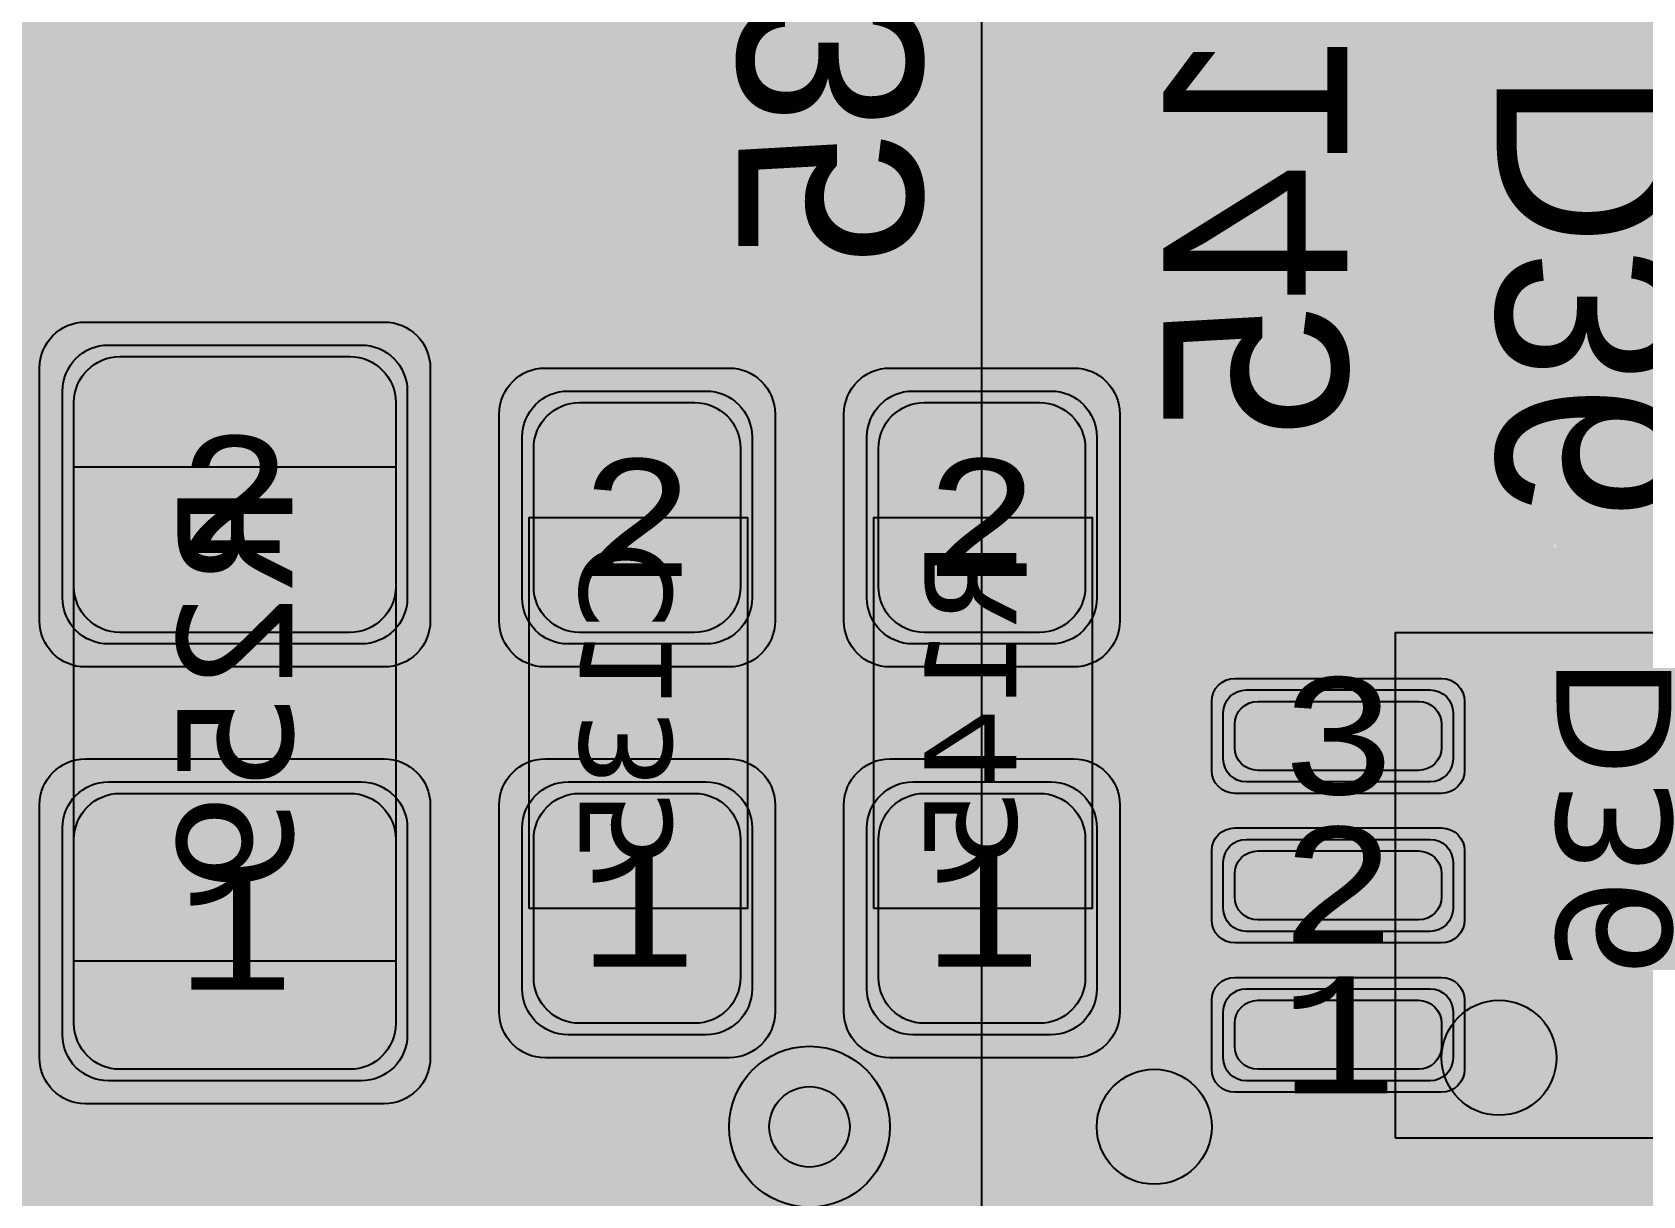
# Model space of a CAD drawing. Extents: x -98 to 119, y -207 to 98.
# Drawn here: x 31.12 to 38.13, y 10.9 to 15.96 of the extents above; entities that cross this region are included whole.
import ezdxf
from ezdxf.enums import TextEntityAlignment as Align

# ---------------------------------------------------------------- set-up
doc = ezdxf.new("R2010")
doc.units = 0
doc.header["$MEASUREMENT"] = 0
for name, color, linetype in [('ASSEMBLY_OUTLINES_BTM', 191, 'CONTINUOUS'), ('ASSEMBLY_PART_NUMBERS_BTM', 191, 'CONTINUOUS'), ('ASSEMBLY_REF_DES_BTM', 191, 'CONTINUOUS'), ('BOARD_OUTLINE', 10, 'CONTINUOUS'), ('DRILL_DRAWING', 21, 'CONTINUOUS'), ('GENERATED_SILKSCREEN_BTM', 255, 'CONTINUOUS'), ('MANUFACTURING_OUTLINES', 10, 'CONTINUOUS'), ('PART_PADS_SMD_BTM', 230, 'CONTINUOUS'), ('PIN_NUMBERS_BTM', 8, 'CONTINUOUS'), ('PIN_NUMBERS_TOP', 8, 'CONTINUOUS'), ('PLACEMENT_OUTLINES_BTM', 222, 'CONTINUOUS'), ('PLANE_DATA_LAYER_BOTTOM', 230, 'CONTINUOUS'), ('PLANE_DATA_LAYER_TOP', 150, 'CONTINUOUS'), ('PLANE_SHAPES_LAYER_BOTTOM', 230, 'CONTINUOUS'), ('PLANE_SHAPES_LAYER_TOP', 150, 'CONTINUOUS'), ('ROUTE_BORDER', 151, 'CONTINUOUS'), ('SILKSCREEN_OUTLINES_BTM', 211, 'CONTINUOUS'), ('SILKSCREEN_REF_DES_BTM', 211, 'CONTINUOUS'), ('SOLDERMASK_PADS_BTM', 12, 'CONTINUOUS'), ('SOLDERPASTE_PADS_BTM', 12, 'CONTINUOUS'), ('TRACES_LAYER_BOTTOM', 230, 'CONTINUOUS'), ('TRACES_LAYER_TOP', 150, 'CONTINUOUS'), ('VIA_HOLES_LAYER_BOTTOM', 30, 'CONTINUOUS'), ('VIA_HOLES_LAYER_TOP', 30, 'CONTINUOUS'), ('VIA_PADS_LAYER_BOTTOM', 230, 'CONTINUOUS'), ('VIA_PADS_LAYER_TOP', 150, 'CONTINUOUS')]:
    doc.layers.add(name, color=color, linetype=linetype)
doc.styles.add('COURIER_NEW', font='COUR.TTF')
doc.styles.add('VERDANA', font='verdana.TTF')
doc.styles.add('VERIBEST_GERBER_0', font='txt')

msp = doc.modelspace()

# ---------------------------------------------------------------- hatches: boundary and pattern name
at = {"layer": 'ASSEMBLY_OUTLINES_BTM'}
h = msp.add_hatch(color=256, dxfattribs=at)
edge = h.paths.add_edge_path()
edge.add_arc((37.5, 11.5), 0.25, 0, 360)
at = {"layer": 'GENERATED_SILKSCREEN_BTM'}
h = msp.add_hatch(color=256, dxfattribs=at)
edge = h.paths.add_edge_path()
edge.add_arc((36, 11.2), 0.25, 0, 360)
at = {"layer": 'PLANE_DATA_LAYER_BOTTOM'}
h = msp.add_hatch(color=256, dxfattribs=at)
h.paths.add_polyline_path([(-96.5, 0, -1), (96.5, 0, -1)], flags=0)
h.paths.add_polyline_path([(92.251979, -7.43598, 0.72698816), (92.479659, -3.637852, -0.30860979), (92.431259, -3.566904, -0.00963525), (92.431316, -3.563968, 0.00963501), (92.5, -0.000006), (92.5, 0.000001, 0.05332526), (90.407665, 19.562826, -0.05332692), (90.405941, 19.578942), (90.405941, 19.578943, -0.23821791), (90.436919, 19.640273, 0.66175504), (89.584154, 23.221888, -0.29529758), (89.523137, 23.277841, 0.02240102), (87.08146, 31.194059, -0.0862063), (87.076996, 31.219756), (87.076996, 31.219757, -0.21018391), (87.101696, 31.275919, 0.67938251), (85.774921, 34.749845, -0.30186499), (85.705267, 34.797373, 0.04791583), (77.514669, 50.475005, -0.14530744), (77.502324, 50.516585, -0.1239887), (77.511414, 50.552678, 0.60660899), (75.516892, 53.486368, -0.27423899), (75.44586, 53.517962, 0.02152308), (70.565432, 59.806101, -0.17759524), (70.547363, 59.855368), (70.547363, 59.855369, -0.1118333), (70.5548, 59.888203, 0.66175545), (68.116894, 62.64715, -0.29529737), (68.036725, 62.667806, 0.05833458), (51.722715, 76.687749, -0.24933783), (51.689123, 76.750923), (51.689123, 76.750924, -0.06075989), (51.691357, 76.76924, 0.7149664), (48.509213, 78.818582, -0.31487112), (48.42205, 78.81342, 0.02280668), (41.042088, 82.896302, -0.28513695), (40.999698, 82.964591), (40.999698, 82.964596, -0.00424702), (40.999709, 82.965891, 0.64704661), (37.697353, 84.5176, -0.28975486), (37.616734, 84.505806, 0.05294354), (19.031563, 90.52099, -0.30833592), (18.972104, 90.582877, 0.69698225), (15.284156, 91.27756, -0.30833961), (15.206255, 91.241547, 0.02237069), (6.993138, 92.235275, -0.31520437), (6.925536, 92.290658, 0.71588806), (3.14462, 92.496703, -0.31520526), (3.0714, 92.448994, 0.06346806), (-20.215283, 90.264015, -0.32014225), (-20.296827, 90.298428, 0.72963938), (-23.995319, 89.386755, -0.32014403), (-24.051528, 89.318386, 0.01866354), (-30.645576, 87.275991, -0.30986574), (-30.72878, 87.298418, 0.70117084), (-34.249879, 85.978007, -0.00275269), (-34.249874, 85.977168, -0.30685575), (-34.29782, 85.9064, 0.04916641), (-50.410548, 77.556603, -0.32354836), (-50.499711, 77.561018, 0.73921276), (-53.660594, 75.408706, -0.07516987), (-53.657188, 75.386179), (-53.657188, 75.386178, -0.24247942), (-53.68916, 75.324127, 0.01996774), (-59.527063, 70.80098, -0.29848709), (-59.610009, 70.791065, 0.55672441), (-62.5, 69), (-62.5, 68.999999, 0.08270852), (-62.392031, 68.351756, -0.29848757), (-62.412702, 68.270818, 0.06718659), (-78.279974, 49.27977, -0.27781781), (-78.350169, 49.24438, 0.43635087), (-80.5, 47.25), (-80.5, 47.249999, 0.14146633), (-80.192238, 46.184011, -0.14146588), (-80.180512, 46.143397), (-80.180512, 46.143396, -0.13119073), (-80.190652, 46.105416, 0.01929482), (-83.506407, 39.786053, -0.3122068), (-83.581614, 39.742899, 0.43912347), (-85.75, 37.75, 0.20482962), (-85.131688, 36.303992, -0.20483071), (-85.10813, 36.248899), (-85.10813, 36.248898, -0.10091901), (-85.114214, 36.219062, 0.04809776), (-90.466303, 19.289839, -0.31487042), (-90.530154, 19.230281, 0.71496565), (-91.24073, 15.512631, -0.26937831), (-91.202277, 15.446437), (-91.202277, 15.446436, -0.04192983), (-91.203345, 15.433723, 0.01884133), (-92.106444, 8.523669, -0.32827121), (-92.166453, 8.456161, 0.35402801), (-93.75, 6.5), (-93.75, 6.499999, 0.3147083), (-92.438077, 4.622088, -0.31470689), (-92.388093, 4.55054), (-92.388093, 4.550537, -0.01228575), (-92.388185, 4.546794, 0.01229418), (-92.5, 0.00001), (-92.5, -0.000004, 0.05293339), (-90.438132, -19.421494, -0.32940864), (-90.475468, -19.504015, 0.27173254), (-91.5, -21.25, 0.40159771), (-89.586502, -23.248128, -0.32940451), (-89.516056, -23.305059, 0.02130735), (-87.207653, -30.839509, -0.32217733), (-87.232533, -30.924924, 0.23066593), (-88, -32.499999), (-88, -32.5, 0.43149503), (-85.882787, -34.496562, -0.3221788), (-85.807634, -34.544174, 0.04801617), (-77.643233, -50.277018, -0.30387878), (-77.644537, -50.3618, 0.152519), (-78, -51.499999), (-78, -51.5, 0.48198292), (-75.552374, -53.449264, -0.30388342), (-75.473145, -53.479475, 0.02199125), (-70.483925, -59.90214, -0.3186215), (-70.47622, -59.989968, 0.72539906), (-67.952631, -62.834176, -0.31862421), (-67.866344, -62.852281, 0.06239253), (-50.265124, -77.650932, -0.25435623), (-50.230332, -77.714899), (-50.230332, -77.7149, -0.03445317), (-50.231054, -77.725364, 0.03445193), (-50.25, -78), (-50.25, -78.000001, 0.60330822), (-47.119729, -79.649997, -0.29136265), (-47.037917, -79.64725, 0.02294124), (-39.54278, -83.621879, -0.2900128), (-39.499155, -83.690765), (-39.499155, -83.690766, -0.00713035), (-39.499186, -83.692939, 0.00713296), (-39.5, -83.749994), (-39.5, -83.75, 0.65808296), (-36.126004, -85.203319, -0.29776298), (-36.043963, -85.188513, 0.04901634), (-18.771876, -90.575199, -0.30186131), (-18.712566, -90.635139, 0.67938177), (-15.056336, -91.31372, -0.30186438), (-14.979467, -91.279054, 0.02174912), (-6.993138, -92.235275, -0.31520437), (-6.925536, -92.290658, 0.71588806), (-3.14462, -92.496703, -0.31520526), (-3.0714, -92.448994, 0.06250827), (19.869968, -90.340657, -0.3455664), (19.954737, -90.381493, 0.79435682), (23.75, -89.500001), (23.75, -89.499973, 0.00508686), (23.749586, -89.459281, -0.34558849), (23.806159, -89.384097, 0.02146945), (31.383958, -87.013201, -0.31444693), (31.468175, -87.035889, 0.70013084), (35, -85.75), (35, -85.749988, 0.00909926), (34.998675, -85.677212, -0.00905723), (34.998625, -85.674452), (34.998625, -85.674439, -0.3044722), (35.045955, -85.60392, 0.04798546), (50.721249, -77.353765, -0.31444166), (50.808431, -77.356288, 0.61621831), (54, -75.75), (54, -75.749999, 0.06775817), (53.927211, -75.215343, -0.06775352), (53.924438, -75.194974), (53.924438, -75.194973, -0.24153729), (53.95619, -75.13308, 0.02236582), (60.452055, -70.01285, -0.31311155), (60.538488, -70.003709, 0.71009535), (63.344013, -67.475653, -0.09971759), (63.33807, -67.446151), (63.33807, -67.44615, -0.20692806), (63.362073, -67.390635, 0.05820555), (77.187807, -50.973449, -0.31748667), (77.269693, -50.94147, 0.72222414), (79.294241, -47.729048, -0.17387366), (79.276877, -47.680625, -0.13609457), (79.287761, -47.641379, 0.02052348), (82.926938, -40.980152, -0.3530032), (83.013777, -40.939997, 0.48811211), (85.5, -39), (85.5, -38.999999, 0.2400736), (84.675602, -37.381988, -0.24007295), (84.644192, -37.320342), (84.644192, -37.320341, -0.10410562), (84.650658, -37.289623, 0.05054674), (90.411157, -19.546683, -0.32146983), (90.476988, -19.487077, 0.38127918), (92.25, -17.5, 0.2751437), (91.203224, -15.741772, -0.27514249), (91.163342, -15.674784), (91.163342, -15.674783, -0.04255495), (91.164442, -15.661882, 0.02223578), (92.195155, -7.50356, -0.31919634)], flags=0)
at = {"layer": 'PLANE_DATA_LAYER_TOP'}
h = msp.add_hatch(color=256, dxfattribs=at)
h.paths.add_polyline_path([(48, -1.6738, -0.41421356), (47.9238, -1.75), (43.3262, -1.75, -0.41421356), (43.25, -1.6738), (43.25, 5.749992, 0.41421356), (43.249992, 5.75), (42.38867, 5.75, -0.19891337), (42.334788, 5.772318), (41.003793, 7.103313, -0.13857289), (40.983563, 7.139481, 0.78915542), (39.816437, 7.139481, -0.13857289), (39.796207, 7.103313), (39.715212, 7.022318, -0.19891337), (39.66133, 7), (31.99107, 7, -0.41421356), (31.91487, 7.0762), (31.91487, 7.076201, -0.19890996), (31.937188, 7.130082), (32.220329, 7.413223, 0.19891222), (32.366776, 7.766776), (32.366776, 18.396316, -0.19890996), (32.389094, 18.450197), (33.416579, 19.477682, -0.19891337), (33.470461, 19.5), (34.046107, 19.5, -0.13857401), (34.085987, 19.488731, 0.68080486), (34.97837, 20.15965, -0.06743175), (34.975623, 20.179926, -0.41421356), (35.051823, 20.256126), (37.541395, 20.256126, -0.19891337), (37.595277, 20.233808), (39.02059, 18.808495, -0.19890996), (39.042908, 18.754614), (39.042908, 15.165975, 0.19891237), (39.152743, 14.90081), (39.314695, 14.738859, -0.19890996), (39.337013, 14.684978), (39.337013, 14.684977, -0.26745922), (39.299033, 14.619055, 0.00633186), (39.285984, 14.611268, -0.13856322), (39.246107, 14.6), (37.53867, 14.6, -0.19891337), (37.484788, 14.622318), (34.522318, 17.584788, -0.19890996), (34.5, 17.638669), (34.5, 17.646107, -0.13857401), (34.511269, 17.685987, 0.13857251), (34.6, 18, 1), (33.4, 18, 0.13857251), (33.488731, 17.685987, -0.13857401), (33.5, 17.646107), (33.5, 17.4, 0.19891222), (33.646447, 17.046447), (36.946447, 13.746447, 0.19891222), (37.3, 13.6), (39.246107, 13.6, -0.13857401), (39.285987, 13.588731, 0.42165113), (40.119057, 13.799035, -0.49256871), (40.238859, 13.814695), (40.537003, 13.516551, -0.19890996), (40.559321, 13.46267), (40.559321, 10.178738, 0.19891237), (40.669156, 9.913573), (43.75, 6.83273), (45.477682, 5.105048, -0.19890996), (45.5, 5.051167), (45.5, 4.739242, -0.53839214), (45.393793, 4.669199, 0.5383923), (44, 3.75), (44, 3.749999, 0.96517865), (45.99749, 3.679195, -0.39360831), (46.073499, 3.75), (46.801166, 3.75, -0.19891337), (46.855048, 3.727682), (47.977682, 2.605048, -0.19890996), (48, 2.551167)], flags=0)
h.paths.add_polyline_path([(43.75, 1, -1), (45.75, 1, -1)], flags=0)
at = {"layer": 'PLANE_SHAPES_LAYER_BOTTOM'}
h = msp.add_hatch(color=256, dxfattribs=at)
h.paths.add_polyline_path([(-96.5, 0, -1), (96.5, 0, -1)], flags=0)
h.paths.add_polyline_path([(-92.5, 0, -1), (92.5, 0, -1)], flags=0)
at = {"layer": 'PLANE_SHAPES_LAYER_TOP'}
h = msp.add_hatch(color=256, dxfattribs=at)
h.paths.add_polyline_path([(-96.31345, 0, -1), (96.81345, 0, -1)], flags=0)
h.paths.add_polyline_path([(-92.25, 0, -1), (92.75, 0, -1)], flags=0)
msp.add_hatch(color=256, dxfattribs=at).paths.add_polyline_path([(51.75, 9.5), (35.25, 9.5), (35.25, 31), (40, 35.75), (45.4375, 35.75), (51.75, 30.7)], flags=0)
h = msp.add_hatch(color=256, dxfattribs=at)
h.paths.add_polyline_path([(46.25, -35.15), (43.875, -38), (28.75, -38), (32.25, -34.5), (32.25, -30.5), (35.75, -30.5), (35.75, -27), (14.25, -27), (14.25, -24), (-10, -24), (-10, -18.75), (1.75, -18.75), (1.75, -9.25), (-10, -9.25), (-10, 32.75), (1.75, 32.75), (1.75, 34.25), (20.25, 34.25), (20.25, 25.25), (22.25, 23.25), (34.5, 23.25), (34.5, -26.5), (41.25, -26.5), (41.25, -20.5), (46.25, -20.5)])
h.paths.add_polyline_path([(-8.75, 10.25), (-8.75, 19.5), (1.25, 19.5), (1.25, 10.25)], flags=16)
h.paths.add_polyline_path([(6, 27.25), (6, 29.75), (15.45, 29.75), (15.45, 27.25)], flags=16)
at = {"layer": 'SILKSCREEN_OUTLINES_BTM'}
h = msp.add_hatch(color=256, dxfattribs=at)
edge = h.paths.add_edge_path()
edge.add_arc((36, 11.2), 0.25, 0, 360)
at = {"layer": 'VIA_HOLES_LAYER_BOTTOM'}
h = msp.add_hatch(color=256, dxfattribs=at)
edge = h.paths.add_edge_path()
edge.add_arc((34.5, 11.2), 0.175, 0, 360)
at = {"layer": 'VIA_HOLES_LAYER_TOP'}
h = msp.add_hatch(color=256, dxfattribs=at)
edge = h.paths.add_edge_path()
edge.add_arc((34.5, 11.2), 0.175, 0, 360)

# ---------------------------------------------------------------- linework, layer by layer
at = {"layer": 'ASSEMBLY_OUTLINES_BTM'}
for points in [[(31.3, 11.92), (31.3, 14.07), (32.7, 14.07), (32.7, 11.92)], [(33.28, 12.15), (33.28, 13.85), (34.23, 13.85), (34.23, 12.15)], [(34.78, 12.15), (34.78, 13.85), (35.73, 13.85), (35.73, 12.15)]]:
    msp.add_lwpolyline(points, close=True, dxfattribs=at)
at = {"layer": 'ASSEMBLY_OUTLINES_BTM', "const_width": 0.1}
msp.add_lwpolyline([(37.05, 11.15), (37.05, 13.35), (38.45, 13.35), (38.45, 11.15)], close=True, dxfattribs=at)
at = {"layer": 'ASSEMBLY_OUTLINES_BTM'}
msp.add_circle((37.5, 11.5), 0.25, dxfattribs=at)
at = {"layer": 'BOARD_OUTLINE', "const_width": 0.1}
msp.add_lwpolyline([(-97.5, 0, -1), (97.5, 0, -1)], format="xyb", close=True, dxfattribs=at)
at = {"layer": 'GENERATED_SILKSCREEN_BTM', "const_width": 0.15}
for points in [[(34.9836, 15.7676), (34.874, 15.9028), (34.87, 15.9068), (34.8676, 15.9076), (34.8652, 15.9076), (34.8596, 15.9068), (34.854, 15.9036), (34.85, 15.8996), (34.8468, 15.8948), (34.846, 15.8892), (34.8476, 15.8836), (34.954, 15.7532), (34.954, 15.4948), (34.8532, 15.37), (34.7044, 15.37), (34.6028, 15.4932), (34.6028, 15.626), (34.6012, 15.6324), (34.598, 15.6364), (34.5924, 15.6388), (34.5868, 15.6396), (34.5812, 15.6388), (34.5756, 15.6364), (34.5724, 15.6324), (34.5708, 15.626), (34.5708, 15.4932), (34.4692, 15.37), (34.3204, 15.37), (34.2196, 15.4948), (34.2196, 15.7532), (34.326, 15.8836), (34.3276, 15.8892), (34.3268, 15.8948), (34.3244, 15.8996), (34.3196, 15.9036), (34.3148, 15.9068), (34.3092, 15.9076), (34.306, 15.9076), (34.3036, 15.9068), (34.2996, 15.9028), (34.19, 15.7676), (34.1892, 15.7652), (34.1884, 15.7628), (34.1876, 15.762), (34.1868, 15.7588), (34.1868, 15.4892), (34.1876, 15.4852), (34.1884, 15.4836), (34.1892, 15.4812), (34.19, 15.4788), (34.2996, 15.3436), (34.3036, 15.3412), (34.3068, 15.3404), (34.3092, 15.3388), (34.3124, 15.338), (34.4772, 15.338), (34.4796, 15.3388), (34.4852, 15.3404), (34.4892, 15.3412), (34.4908, 15.3436), (34.5868, 15.4612), (34.6828, 15.3436), (34.6844, 15.3428), (34.686, 15.3412), (34.6868, 15.3404), (34.6884, 15.3404), (34.694, 15.3388), (34.6964, 15.338), (34.8612, 15.338), (34.8652, 15.3388), (34.8684, 15.3404), (34.8716, 15.3412), (34.874, 15.3436), (34.9836, 15.4788), (34.9852, 15.482), (34.986, 15.4828), (34.986, 15.4852), (34.9868, 15.486), (34.9868, 15.4868), (34.9868, 15.4892), (34.9868, 15.7588), (34.986, 15.762), (34.9852, 15.7652), (34.9836, 15.7676)], [(36.804, 15.7704), (36.8056, 15.7768), (36.8088, 15.78), (36.8144, 15.7824), (36.8208, 15.7832), (36.8264, 15.7824), (36.832, 15.78), (36.836, 15.7768), (36.8368, 15.7704), (36.8368, 15.4584), (36.836, 15.4528), (36.832, 15.448), (36.8264, 15.4456), (36.8208, 15.4448), (36.8144, 15.4456), (36.8088, 15.448), (36.8056, 15.4528), (36.804, 15.4584), (36.804, 15.5992), (36.0528, 15.5992), (36.0472, 15.6), (36.0432, 15.6024), (36.0408, 15.6064), (36.04, 15.612), (36.0392, 15.616), (36.0392, 15.62), (36.0408, 15.6232), (36.044, 15.6264), (36.2632, 15.7824), (36.2688, 15.7848), (36.2744, 15.7848), (36.2792, 15.7824), (36.2832, 15.7784), (36.2864, 15.7736), (36.288, 15.768), (36.288, 15.7648), (36.2864, 15.7624), (36.2848, 15.76), (36.2824, 15.7584), (36.1032, 15.6304), (36.804, 15.6304), (36.804, 15.7704)], [(37.49, 15.2612), (37.4884, 15.2652), (37.4876, 15.2676), (37.4868, 15.2716), (37.4868, 15.6764), (37.4884, 15.682), (37.4924, 15.686), (37.4972, 15.6908), (37.5028, 15.6924), (38.2708, 15.6924)], [(37.5196, 15.6588), (37.5196, 15.2772), (37.6204, 15.1524), (38.1532, 15.1524), (38.254, 15.2772), (38.254, 15.6588), (37.5196, 15.6588)], [(38.2836, 15.2612), (38.174, 15.126), (38.1708, 15.1236), (38.1692, 15.1228), (38.1652, 15.1212), (38.1612, 15.1204), (37.6124, 15.1204), (37.6084, 15.1212), (37.606, 15.1228), (37.6036, 15.1228), (37.6028, 15.1236), (37.602, 15.1252), (37.5996, 15.126), (37.49, 15.2612)], [(34.462, 15.0028), (34.4628, 15.006), (34.4636, 15.0084), (34.4652, 15.0116), (34.5532, 15.1204), (34.2196, 15.1204), (34.2196, 14.598), (34.218, 14.5924), (34.2148, 14.5876), (34.2092, 14.5852), (34.2036, 14.5844), (34.1972, 14.5852), (34.1916, 14.5876), (34.1884, 14.5924), (34.1868, 14.598), (34.1868, 15.138), (34.1884, 15.1436), (34.1924, 15.1476), (34.1972, 15.1524), (34.2028, 15.154), (34.5876, 15.154), (34.5932, 15.1532), (34.5972, 15.1508), (34.5996, 15.1476), (34.6012, 15.142), (34.6028, 15.138), (34.6036, 15.1348), (34.6028, 15.1308), (34.6004, 15.1276), (34.494, 14.9972), (34.494, 14.7388), (34.5956, 14.614), (34.8532, 14.614), (34.9532, 14.7388), (34.9532, 14.9972), (34.8476, 15.1276), (34.8452, 15.1332), (34.8452, 15.138), (34.8484, 15.1428), (34.8524, 15.1476), (34.858, 15.1508), (34.8636, 15.1516), (34.8668, 15.1516), (34.8692, 15.1508), (34.8732, 15.1468), (34.9836, 15.0116), (34.9852, 15.0092), (34.9852, 15.006), (34.9868, 15.0028), (34.9868, 14.7332), (34.9868, 14.7308), (34.986, 14.73), (34.986, 14.7292), (34.9852, 14.7276), (34.9852, 14.726), (34.9836, 14.7228), (34.8732, 14.5876), (34.8708, 14.5852), (34.8692, 14.5844), (34.8644, 14.5828), (34.8612, 14.582), (34.5876, 14.582), (34.5844, 14.5828), (34.5796, 14.5844), (34.578, 14.5844), (34.5772, 14.5852), (34.5756, 14.5868), (34.574, 14.5876), (34.4652, 14.7228), (34.4636, 14.7268), (34.4628, 14.7292), (34.462, 14.7332), (34.462, 15.0028)], [(36.8208, 14.672), (36.8272, 14.6712), (36.8312, 14.6672), (36.8336, 14.6616), (36.8344, 14.656), (36.8336, 14.6504), (36.8312, 14.6456), (36.8272, 14.6416), (36.8208, 14.64), (36.5784, 14.64), (36.5784, 14.6024), (36.5768, 14.5968), (36.5736, 14.592), (36.568, 14.5896), (36.5624, 14.5888), (36.556, 14.5896), (36.5504, 14.592), (36.5464, 14.5968), (36.5456, 14.6024), (36.5456, 14.64), (36.0752, 14.64), (36.0712, 14.6408), (36.068, 14.6424), (36.0648, 14.6464), (36.0624, 14.6504), (36.0608, 14.6552), (36.06, 14.66), (36.0608, 14.664), (36.064, 14.668), (36.5496, 15.1536), (36.5544, 15.1568), (36.5592, 15.1584), (36.564, 15.1576), (36.5696, 15.1544), (36.5736, 15.1528), (36.576, 15.1496), (36.5776, 15.1464), (36.5784, 15.1424), (36.5784, 14.672), (36.8208, 14.672)], [(36.5456, 15.1024), (36.116, 14.672), (36.5456, 14.672), (36.5456, 15.1024)], [(38.254, 14.5212), (38.1532, 14.3964), (38.0044, 14.3964), (37.9028, 14.5196), (37.9028, 14.6524), (37.9012, 14.6588), (37.898, 14.6628), (37.8924, 14.6652), (37.8868, 14.666), (37.8812, 14.6652), (37.8756, 14.6628), (37.8724, 14.6588), (37.8708, 14.6524), (37.8708, 14.5196), (37.7692, 14.3964), (37.6204, 14.3964), (37.5196, 14.5212), (37.5196, 14.7796), (37.626, 14.91), (37.6276, 14.9156), (37.6268, 14.9212), (37.6244, 14.926), (37.6196, 14.93), (37.6148, 14.9332), (37.6092, 14.934), (37.606, 14.934), (37.6036, 14.9332), (37.5996, 14.9292), (37.49, 14.794), (37.4892, 14.7916), (37.4884, 14.7892), (37.4876, 14.7884), (37.4868, 14.7852), (37.4868, 14.5156), (37.4876, 14.5116), (37.4884, 14.51), (37.4892, 14.5076), (37.49, 14.5052), (37.5996, 14.37), (37.6036, 14.3676), (37.6068, 14.3668), (37.6092, 14.3652), (37.6124, 14.3644), (37.7772, 14.3644), (37.7796, 14.3652), (37.7852, 14.3668), (37.7892, 14.3676), (37.7908, 14.37), (37.8868, 14.4876), (37.9828, 14.37), (37.9844, 14.3692), (37.986, 14.3676), (37.9868, 14.3668), (37.9884, 14.3668), (37.994, 14.3652), (37.9964, 14.3644), (38.1612, 14.3644), (38.1652, 14.3652), (38.1684, 14.3668), (38.1716, 14.3676), (38.174, 14.37), (38.2836, 14.5052)], [(38.2836, 14.794), (38.174, 14.9292), (38.17, 14.9332), (38.1676, 14.934), (38.1652, 14.934), (38.1596, 14.9332), (38.154, 14.93), (38.15, 14.926), (38.1468, 14.9212), (38.146, 14.9156), (38.1476, 14.91), (38.254, 14.7796)], [(36.312, 14.2512), (36.3128, 14.2544), (36.3136, 14.2568), (36.3152, 14.26), (36.4032, 14.3688), (36.0696, 14.3688), (36.0696, 13.8464), (36.068, 13.8408), (36.0648, 13.836), (36.0592, 13.8336), (36.0536, 13.8328), (36.0472, 13.8336), (36.0416, 13.836), (36.0384, 13.8408), (36.0368, 13.8464), (36.0368, 14.3864), (36.0384, 14.392), (36.0424, 14.396), (36.0472, 14.4008), (36.0528, 14.4024), (36.4376, 14.4024), (36.4432, 14.4016), (36.4472, 14.3992), (36.4496, 14.396), (36.4512, 14.3904), (36.4528, 14.3864), (36.4536, 14.3832), (36.4528, 14.3792), (36.4504, 14.376), (36.344, 14.2456), (36.344, 13.9872), (36.4456, 13.8624), (36.7032, 13.8624), (36.8032, 13.9872), (36.8032, 14.2456), (36.6976, 14.376), (36.6952, 14.3816), (36.6952, 14.3864), (36.6984, 14.3912), (36.7024, 14.396), (36.708, 14.3992), (36.7136, 14.4), (36.7168, 14.4), (36.7192, 14.3992), (36.7232, 14.3952), (36.8336, 14.26), (36.8352, 14.2576), (36.8352, 14.2544), (36.8368, 14.2512), (36.8368, 13.9816), (36.8368, 13.9792), (36.836, 13.9784), (36.836, 13.9776), (36.8352, 13.976), (36.8352, 13.9744), (36.8336, 13.9712), (36.7232, 13.836), (36.7208, 13.8336), (36.7192, 13.8328), (36.7144, 13.8312), (36.7112, 13.8304), (36.4376, 13.8304), (36.4344, 13.8312), (36.4296, 13.8328), (36.428, 13.8328), (36.4272, 13.8336), (36.4256, 13.8352), (36.424, 13.836), (36.3152, 13.9712), (36.3136, 13.9752), (36.3128, 13.9776), (36.312, 13.9816), (36.312, 14.2512)], [(38.2836, 14.038), (38.174, 14.1724), (38.1724, 14.174), (38.1716, 14.1756), (38.1692, 14.1772), (38.1636, 14.1788), (38.1612, 14.1796), (37.6124, 14.1796), (37.6084, 14.1788), (37.6052, 14.1772), (37.6036, 14.1756), (37.602, 14.174), (37.5996, 14.1724), (37.49, 14.038), (37.4892, 14.0348), (37.4884, 14.0324), (37.4876, 14.0316), (37.4868, 14.0284), (37.4868, 13.7588), (37.4876, 13.7556), (37.4876, 13.7548), (37.4884, 13.754), (37.4892, 13.7516), (37.49, 13.7484)], [(37.49, 13.7484), (37.5996, 13.614), (37.6036, 13.61), (37.61, 13.6092), (37.614, 13.61), (37.6188, 13.6116), (37.622, 13.614), (37.6252, 13.618), (37.6276, 13.622), (37.6284, 13.626), (37.6284, 13.63), (37.626, 13.6332), (37.5196, 13.7644), (37.5196, 14.0236), (37.6204, 14.1468), (37.9076, 14.1468), (37.8188, 14.038), (37.818, 14.0348), (37.8172, 14.0332), (37.8172, 14.0324), (37.8164, 14.0324), (37.8156, 14.0284), (37.8156, 13.7588), (37.8164, 13.7556), (37.8172, 13.7548), (37.8172, 13.754), (37.818, 13.7516), (37.8188, 13.7484), (37.9276, 13.614), (37.93, 13.6132), (37.9308, 13.6116), (37.9316, 13.6108), (37.9332, 13.6108), (37.9388, 13.6092), (37.9412, 13.6084), (38.1612, 13.6084), (38.1652, 13.6092), (38.1684, 13.6108), (38.1716, 13.6116), (38.174, 13.614), (38.2836, 13.7484)], [(37.9492, 14.1468), (38.1532, 14.1468), (38.254, 14.0236), (38.254, 13.7652), (38.1532, 13.6404), (37.9492, 13.6404), (37.8476, 13.7652), (37.8476, 14.0236), (37.9492, 14.1468)]]:
    msp.add_lwpolyline(points, dxfattribs=at)
for points in [[(38.450005, 13.175), (38.449995, 13.175), (38.449995, 13.349995), (37.050005, 13.349995), (37.050005, 13.175), (37.049995, 13.175), (37.049995, 13.35, -0.41421356), (37.05, 13.350005), (38.45, 13.350005, -0.41421356), (38.450005, 13.35), (38.450005, 13.175)], [(31.300005, 12.730492, 0.0000111), (31.299995, 12.730485), (31.299995, 13.269515, 0.0000111), (31.300005, 13.269508), (31.300005, 12.730492)], [(32.700005, 12.730485, 0.0000111), (32.699995, 12.730492), (32.699995, 13.269508, 0.0000111), (32.700005, 13.269515), (32.700005, 12.730485)], [(33.280005, 12.716164, 0.00001164), (33.279995, 12.716156), (33.279995, 13.283844, 0.00001164), (33.280005, 13.283836), (33.280005, 12.716164)], [(34.230005, 12.707902, 0.00001223), (34.229995, 12.707911), (34.229995, 13.292089, 0.00001223), (34.230005, 13.292098), (34.230005, 12.707902)], [(34.780005, 12.716164, 0.00001164), (34.779995, 12.716156), (34.779995, 13.283844, 0.00001164), (34.780005, 13.283836), (34.780005, 12.716164)], [(35.730005, 12.707902, 0.00001223), (35.729995, 12.707911), (35.729995, 13.292089, 0.00001223), (35.730005, 13.292098), (35.730005, 12.707902)], [(38.450005, 11.15, -0.41421356), (38.45, 11.149995), (37.05, 11.149995, -0.41421356), (37.049995, 11.15), (37.049995, 11.325), (37.050005, 11.325), (37.050005, 11.150005), (38.449995, 11.150005), (38.449995, 11.325), (38.450005, 11.325), (38.450005, 11.15)]]:
    msp.add_lwpolyline(points, format="xyb", dxfattribs=at)
for points in [[(37.049995, 12.525), (37.049995, 12.625), (37.050005, 12.625), (37.050005, 12.525)], [(37.049995, 11.875), (37.049995, 11.975), (37.050005, 11.975), (37.050005, 11.875)]]:
    msp.add_lwpolyline(points, close=True, dxfattribs=at)
at = {"layer": 'GENERATED_SILKSCREEN_BTM'}
msp.add_circle((36, 11.2), 0.25, dxfattribs=at)
at = {"layer": 'MANUFACTURING_OUTLINES'}
msp.add_circle((0, 0), 97.575405, dxfattribs=at)
at = {"layer": 'PART_PADS_SMD_BTM'}
for points in [[(31.25, 14.4, -0.41421356), (31.45, 14.6), (32.55, 14.6, -0.41421356), (32.75, 14.4), (32.75, 13.5, -0.41421356), (32.55, 13.3), (31.45, 13.3, -0.41421356), (31.25, 13.5)], [(33.45, 13.3, -0.41421356), (33.25, 13.5), (33.25, 14.2, -0.41421356), (33.45, 14.4), (34.05, 14.4, -0.41421356), (34.25, 14.2), (34.25, 13.5, -0.41421356), (34.05, 13.3)], [(34.95, 13.3, -0.41421356), (34.75, 13.5), (34.75, 14.2, -0.41421356), (34.95, 14.4), (35.55, 14.4, -0.41421356), (35.75, 14.2), (35.75, 13.5, -0.41421356), (35.55, 13.3)], [(36.3, 13, -0.41421356), (36.4, 13.1), (37.2, 13.1, -0.41421356), (37.3, 13), (37.3, 12.8, -0.41421356), (37.2, 12.7), (36.4, 12.7, -0.41421356), (36.3, 12.8)], [(31.25, 12.5, -0.41421356), (31.45, 12.7), (32.55, 12.7, -0.41421356), (32.75, 12.5), (32.75, 11.6, -0.41421356), (32.55, 11.4), (31.45, 11.4, -0.41421356), (31.25, 11.6)], [(33.45, 11.6, -0.41421356), (33.25, 11.8), (33.25, 12.5, -0.41421356), (33.45, 12.7), (34.05, 12.7, -0.41421356), (34.25, 12.5), (34.25, 11.8, -0.41421356), (34.05, 11.6)], [(34.95, 11.6, -0.41421356), (34.75, 11.8), (34.75, 12.5, -0.41421356), (34.95, 12.7), (35.55, 12.7, -0.41421356), (35.75, 12.5), (35.75, 11.8, -0.41421356), (35.55, 11.6)], [(36.3, 12.35, -0.41421356), (36.4, 12.45), (37.2, 12.45, -0.41421356), (37.3, 12.35), (37.3, 12.15, -0.41421356), (37.2, 12.05), (36.4, 12.05, -0.41421356), (36.3, 12.15)], [(36.3, 11.7, -0.41421356), (36.4, 11.8), (37.2, 11.8, -0.41421356), (37.3, 11.7), (37.3, 11.5, -0.41421356), (37.2, 11.4), (36.4, 11.4, -0.41421356), (36.3, 11.5)]]:
    msp.add_lwpolyline(points, format="xyb", close=True, dxfattribs=at)
at = {"layer": 'PLACEMENT_OUTLINES_BTM'}
for points in [[(31.3, 11.92), (31.3, 14.07), (32.7, 14.07), (32.7, 11.92)], [(33.28, 12.15), (33.28, 13.85), (34.23, 13.85), (34.23, 12.15)], [(34.78, 12.15), (34.78, 13.85), (35.73, 13.85), (35.73, 12.15)], [(37.05, 11.15), (37.05, 13.35), (38.45, 13.35), (38.45, 11.15)]]:
    msp.add_lwpolyline(points, close=True, dxfattribs=at)
at = {"layer": 'PLANE_SHAPES_LAYER_TOP'}
msp.add_lwpolyline([(51.75, 9.5), (35.25, 9.5), (35.25, 31), (40, 35.75), (45.4375, 35.75), (51.75, 30.7)], close=True, dxfattribs=at)
msp.add_solid([(34.5, 9.5), (35.25, 9.5), (34.5, 21.75), (35.25, 21.75)], dxfattribs=at)
at = {"layer": 'ROUTE_BORDER'}
msp.add_circle((0, 0), 96.5, dxfattribs=at)
at = {"layer": 'SILKSCREEN_OUTLINES_BTM'}
for points in [[(31.3, 11.92), (31.3, 14.07), (32.7, 14.07), (32.7, 11.92)], [(33.28, 12.15), (33.28, 13.85), (34.23, 13.85), (34.23, 12.15)], [(34.78, 12.15), (34.78, 13.85), (35.73, 13.85), (35.73, 12.15)], [(37.05, 11.15), (37.05, 13.35), (38.45, 13.35), (38.45, 11.15)]]:
    msp.add_lwpolyline(points, close=True, dxfattribs=at)
msp.add_circle((36, 11.2), 0.25, dxfattribs=at)
at = {"layer": 'SOLDERMASK_PADS_BTM'}
for points in [[(31.15, 14.5, -0.41421356), (31.35, 14.7), (32.65, 14.7, -0.41421356), (32.85, 14.5), (32.85, 13.4, -0.41421356), (32.65, 13.2), (31.35, 13.2, -0.41421356), (31.15, 13.4)], [(33.35, 13.2, -0.41421356), (33.15, 13.4), (33.15, 14.3, -0.41421356), (33.35, 14.5), (34.15, 14.5, -0.41421356), (34.35, 14.3), (34.35, 13.4, -0.41421356), (34.15, 13.2)], [(34.85, 13.2, -0.41421356), (34.65, 13.4), (34.65, 14.3, -0.41421356), (34.85, 14.5), (35.65, 14.5, -0.41421356), (35.85, 14.3), (35.85, 13.4, -0.41421356), (35.65, 13.2)], [(36.25, 13.05, -0.41421356), (36.35, 13.15), (37.25, 13.15, -0.41421356), (37.35, 13.05), (37.35, 12.75, -0.41421356), (37.25, 12.65), (36.35, 12.65, -0.41421356), (36.25, 12.75)], [(31.15, 12.6, -0.41421356), (31.35, 12.8), (32.65, 12.8, -0.41421356), (32.85, 12.6), (32.85, 11.5, -0.41421356), (32.65, 11.3), (31.35, 11.3, -0.41421356), (31.15, 11.5)], [(33.35, 11.5, -0.41421356), (33.15, 11.7), (33.15, 12.6, -0.41421356), (33.35, 12.8), (34.15, 12.8, -0.41421356), (34.35, 12.6), (34.35, 11.7, -0.41421356), (34.15, 11.5)], [(34.85, 11.5, -0.41421356), (34.65, 11.7), (34.65, 12.6, -0.41421356), (34.85, 12.8), (35.65, 12.8, -0.41421356), (35.85, 12.6), (35.85, 11.7, -0.41421356), (35.65, 11.5)], [(36.25, 12.4, -0.41421356), (36.35, 12.5), (37.25, 12.5, -0.41421356), (37.35, 12.4), (37.35, 12.1, -0.41421356), (37.25, 12), (36.35, 12, -0.41421356), (36.25, 12.1)], [(36.25, 11.75, -0.41421356), (36.35, 11.85), (37.25, 11.85, -0.41421356), (37.35, 11.75), (37.35, 11.45, -0.41421356), (37.25, 11.35), (36.35, 11.35, -0.41421356), (36.25, 11.45)]]:
    msp.add_lwpolyline(points, format="xyb", close=True, dxfattribs=at)
at = {"layer": 'SOLDERPASTE_PADS_BTM'}
for points in [[(31.3, 14.35, -0.41421356), (31.5, 14.55), (32.5, 14.55, -0.41421356), (32.7, 14.35), (32.7, 13.55, -0.41421356), (32.5, 13.35), (31.5, 13.35, -0.41421356), (31.3, 13.55)], [(33.5, 13.35, -0.41421356), (33.3, 13.55), (33.3, 14.15, -0.41421356), (33.5, 14.35), (34, 14.35, -0.41421356), (34.2, 14.15), (34.2, 13.55, -0.41421356), (34, 13.35)], [(35, 13.35, -0.41421356), (34.8, 13.55), (34.8, 14.15, -0.41421356), (35, 14.35), (35.5, 14.35, -0.41421356), (35.7, 14.15), (35.7, 13.55, -0.41421356), (35.5, 13.35)], [(36.35, 12.95, -0.41421356), (36.45, 13.05), (37.15, 13.05, -0.41421356), (37.25, 12.95), (37.25, 12.85, -0.41421356), (37.15, 12.75), (36.45, 12.75, -0.41421356), (36.35, 12.85)], [(31.3, 12.45, -0.41421356), (31.5, 12.65), (32.5, 12.65, -0.41421356), (32.7, 12.45), (32.7, 11.65, -0.41421356), (32.5, 11.45), (31.5, 11.45, -0.41421356), (31.3, 11.65)], [(33.5, 11.65, -0.41421356), (33.3, 11.85), (33.3, 12.45, -0.41421356), (33.5, 12.65), (34, 12.65, -0.41421356), (34.2, 12.45), (34.2, 11.85, -0.41421356), (34, 11.65)], [(35, 11.65, -0.41421356), (34.8, 11.85), (34.8, 12.45, -0.41421356), (35, 12.65), (35.5, 12.65, -0.41421356), (35.7, 12.45), (35.7, 11.85, -0.41421356), (35.5, 11.65)], [(36.35, 12.3, -0.41421356), (36.45, 12.4), (37.15, 12.4, -0.41421356), (37.25, 12.3), (37.25, 12.2, -0.41421356), (37.15, 12.1), (36.45, 12.1, -0.41421356), (36.35, 12.2)], [(36.35, 11.65, -0.41421356), (36.45, 11.75), (37.15, 11.75, -0.41421356), (37.25, 11.65), (37.25, 11.55, -0.41421356), (37.15, 11.45), (36.45, 11.45, -0.41421356), (36.35, 11.55)]]:
    msp.add_lwpolyline(points, format="xyb", close=True, dxfattribs=at)
at = {"layer": 'TRACES_LAYER_BOTTOM'}
for points, const_width in [([(43.55, 20.305), (43.55, 19.296628), (43.925, 18.921628), (43.925, 17.078372), (42.572465, 15.725837), (12.147928, 15.725837), (11.997091, 15.575), (11.05, 15.575)], 0.25), ([(45.4, 8.25), (44.575, 8.25), (44.429, 8.396), (44.429, 12.445467), (44.425, 12.449467), (44.425, 14.958884), (44.058884, 15.325), (43.541116, 15.325), (43.540692, 15.324576), (21.182142, 15.324576), (21.181718, 15.325), (20.325, 15.325), (20.1, 15.1), (19.3, 15.1)], 0.25), ([(20.6, 14.7), (21.070874, 14.7), (21.287072, 14.916198), (22.188519, 14.916198), (22.188521, 14.916196), (37.678815, 14.916196), (38.7, 13.895011), (38.7, 12.9)], 0.25), ([(32, 13.95), (32.1, 13.85), (33.75, 13.85)], 0.35), ([(35.25, 13.85), (33.75, 13.85)], 0.35), ([(35.25, 13.85), (36.096145, 13.85), (36.8, 13.146145), (36.8, 12.9)], 0.35), ([(36.8, 12.25), (35.35, 12.25), (35.25, 12.15)], 0.35), ([(34.135206, 11.714794), (33.75, 12.1), (33.75, 12.15)], 0.35), ([(34.5, 11.35), (35.25, 12.1), (35.25, 12.15)], 0.35), ([(25.9, 9.55), (26.330752, 9.55), (27.837328, 8.043424), (28.965819, 8.043424), (29.428733, 8.506338), (29.428733, 9.884735), (30.808122, 11.264124), (31.214124, 11.264124), (32, 12.05)], 0.25), ([(34.135206, 11.714794), (34.5, 11.35)], 0.25), ([(36.8, 11.6), (36.8, 10.8), (37.35, 10.25)], 0.35), ([(34.5, 11.2), (34.5, 11.35)], 0.35), ([(34.5, 11.2), (34.65, 11.2), (35.6, 10.25), (35.65, 10.25)], 0.35)]:
    msp.add_lwpolyline(points, dxfattribs=dict(at, const_width=const_width))
at = {"layer": 'TRACES_LAYER_TOP', "const_width": 0.5}
for points in [[(30.6, 6.5), (30.6, 6.519768), (30.619768, 6.519768), (31.866776, 7.766776), (31.866776, 18.634985), (33.231791, 20), (34.4, 20)], [(34, 18), (34, 17.4), (37.3, 14.1), (39.6, 14.1)]]:
    msp.add_lwpolyline(points, dxfattribs=at)
at = {"layer": 'VIA_HOLES_LAYER_BOTTOM'}
msp.add_circle((34.5, 11.2), 0.175, dxfattribs=at)
at = {"layer": 'VIA_HOLES_LAYER_TOP'}
msp.add_circle((34.5, 11.2), 0.175, dxfattribs=at)
at = {"layer": 'VIA_PADS_LAYER_BOTTOM'}
msp.add_circle((34.5, 11.2), 0.35, dxfattribs=at)
at = {"layer": 'VIA_PADS_LAYER_TOP'}
msp.add_circle((34.5, 11.2), 0.35, dxfattribs=at)

# ---------------------------------------------------------------- texts
at = {"layer": 'ASSEMBLY_PART_NUMBERS_BTM', "style": 'VERIBEST_GERBER_0', "text_generation_flag": 2}
for s, p in [('CL10B104KB8SFNC', (32.46, 31.75)), ('ERJ-3EKF10R7V', (36.04, 28.25)), ('GRM1885C1H102JA01D', (31.21, 13)), ('ERJ-6ENF2401V', (29.46, 13)), ('ERJ-3EKF6200V', (32.71, 13)), ('ADM1087AKSZ-REEL7', (35.21, 12.25))]:
    msp.add_text(s, height=2.032, rotation=90, dxfattribs=at).set_placement(p, align=Align.TOP_LEFT)
for s, p in [('MMZ1608A182B', (32.5, 17.96)), ('MMZ1608A182B', (32.5, 16.46)), ('ERJ-3EKF10R0V', (39, 16.46))]:
    msp.add_text(s, height=2.032, dxfattribs=at).set_placement(p, align=Align.TOP_LEFT)
at = {"layer": 'ASSEMBLY_REF_DES_BTM', "style": 'VERDANA', "text_generation_flag": 2}
for s, height, p in [('R259', 0.5, (31.75, 14)), ('C135', 0.4, (33.5, 13.75)), ('R145', 0.4, (35, 13.75)), ('D36', 0.5, (37.75, 13.25))]:
    msp.add_text(s, height=height, rotation=90, dxfattribs=at).set_placement(p, align=Align.TOP_LEFT)
at = {"layer": 'DRILL_DRAWING', "style": 'VERIBEST_GERBER_0'}
msp.add_text('A', height=2, dxfattribs=at).set_placement((34.5, 11.2), align=Align.MIDDLE_CENTER)
at = {"layer": 'PIN_NUMBERS_BTM', "style": 'COURIER_NEW'}
for s, p in [('2', (32, 13.95)), ('2', (33.75, 13.85)), ('2', (35.25, 13.85)), ('3', (36.8, 12.9)), ('2', (36.8, 12.25)), ('1', (33.75, 12.15)), ('1', (35.25, 12.15)), ('1', (32, 12.05)), ('1', (36.8, 11.6))]:
    msp.add_text(s, height=0.508, dxfattribs=at).set_placement(p, align=Align.MIDDLE_CENTER)
at = {"layer": 'PIN_NUMBERS_TOP', "style": 'COURIER_NEW'}
for s, p in [('2', (32, 13.95)), ('2', (33.75, 13.85)), ('2', (35.25, 13.85)), ('3', (36.8, 12.9)), ('2', (36.8, 12.25)), ('1', (33.75, 12.15)), ('1', (35.25, 12.15)), ('1', (32, 12.05)), ('1', (36.8, 11.6))]:
    msp.add_text(s, height=0.508, dxfattribs=at).set_placement(p, align=Align.MIDDLE_CENTER)
at = {"layer": 'SILKSCREEN_REF_DES_BTM', "style": 'VERIBEST_GERBER_0', "text_generation_flag": 2}
for s, p in [('C135', (34.19, 17.5)), ('R145', (36.04, 16.75)), ('D36', (37.49, 15.8))]:
    msp.add_text(s, height=0.8, rotation=90, dxfattribs=at).set_placement(p, align=Align.TOP_LEFT)

doc.saveas('drawing.dxf')
